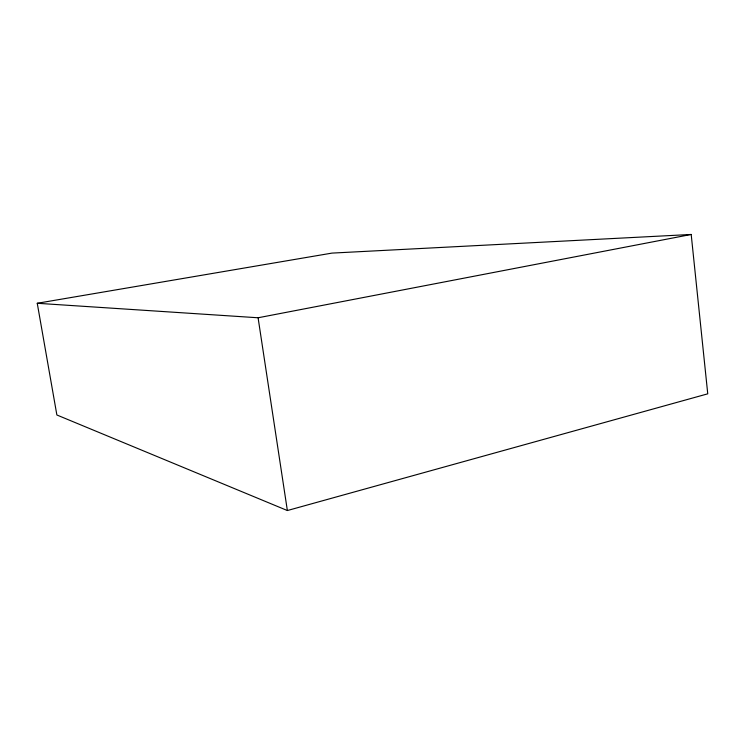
<?xml version="1.0" encoding="UTF-8"?>
<svg xmlns="http://www.w3.org/2000/svg" width="745" height="745" viewBox="0 0 745 745"><rect width="100%" height="100%" fill="white"/><g stroke="black" fill="none" stroke-linecap="round" stroke-linejoin="round"><path stroke-width="1.12" d="M287.365 510.539L707.75 393.826L691.192 234.461L331.981 253.104L37.25 303.28L56.871 414.984L287.365 510.539L258.087 317.77L37.25 303.28M258.087 317.77L691.192 234.461"/></g></svg>
